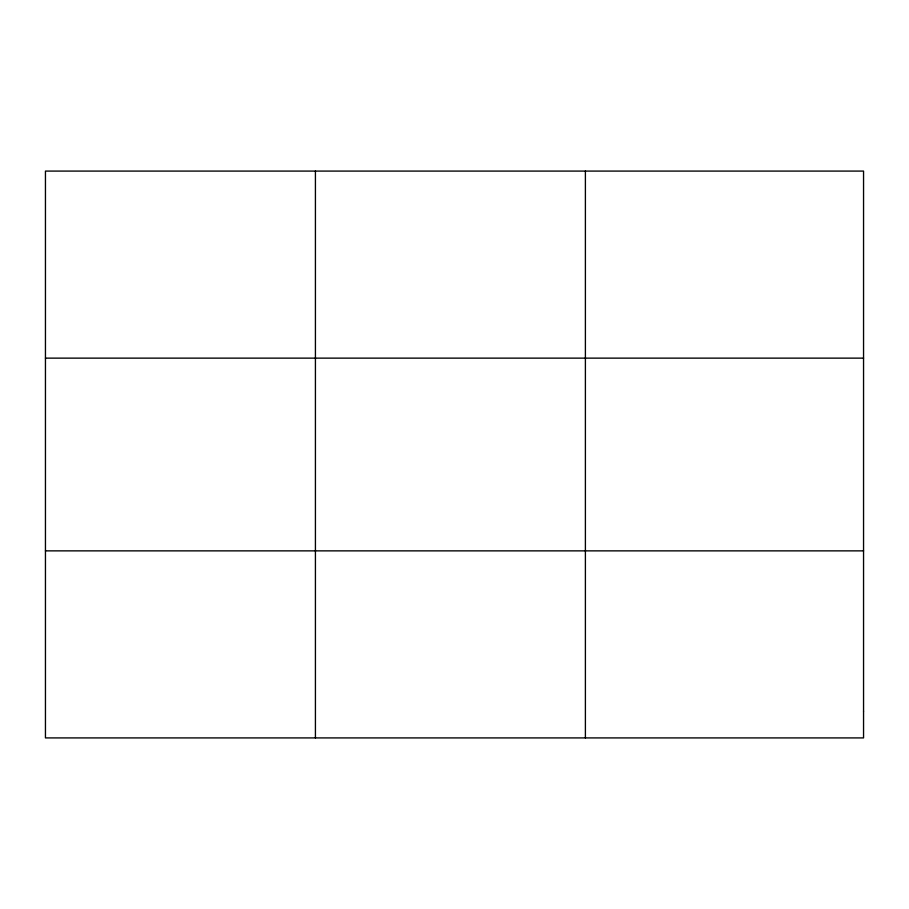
<?xml version="1.0" encoding="UTF-8"?>
<svg xmlns="http://www.w3.org/2000/svg" width="909" height="909" viewBox="0 0 909 909"><rect width="100%" height="100%" fill="white"/><g stroke="black" fill="none" stroke-linecap="round" stroke-linejoin="round"><path stroke-width="1.36" d="M315.423 737.915L315.423 171.085M585.396 737.915L585.396 171.085M45.45 358.135L863.55 358.135M45.45 550.865L863.55 550.865M863.55 711.19L863.55 737.915L45.45 737.915L45.45 171.085L863.55 171.085L863.55 711.19"/></g></svg>
